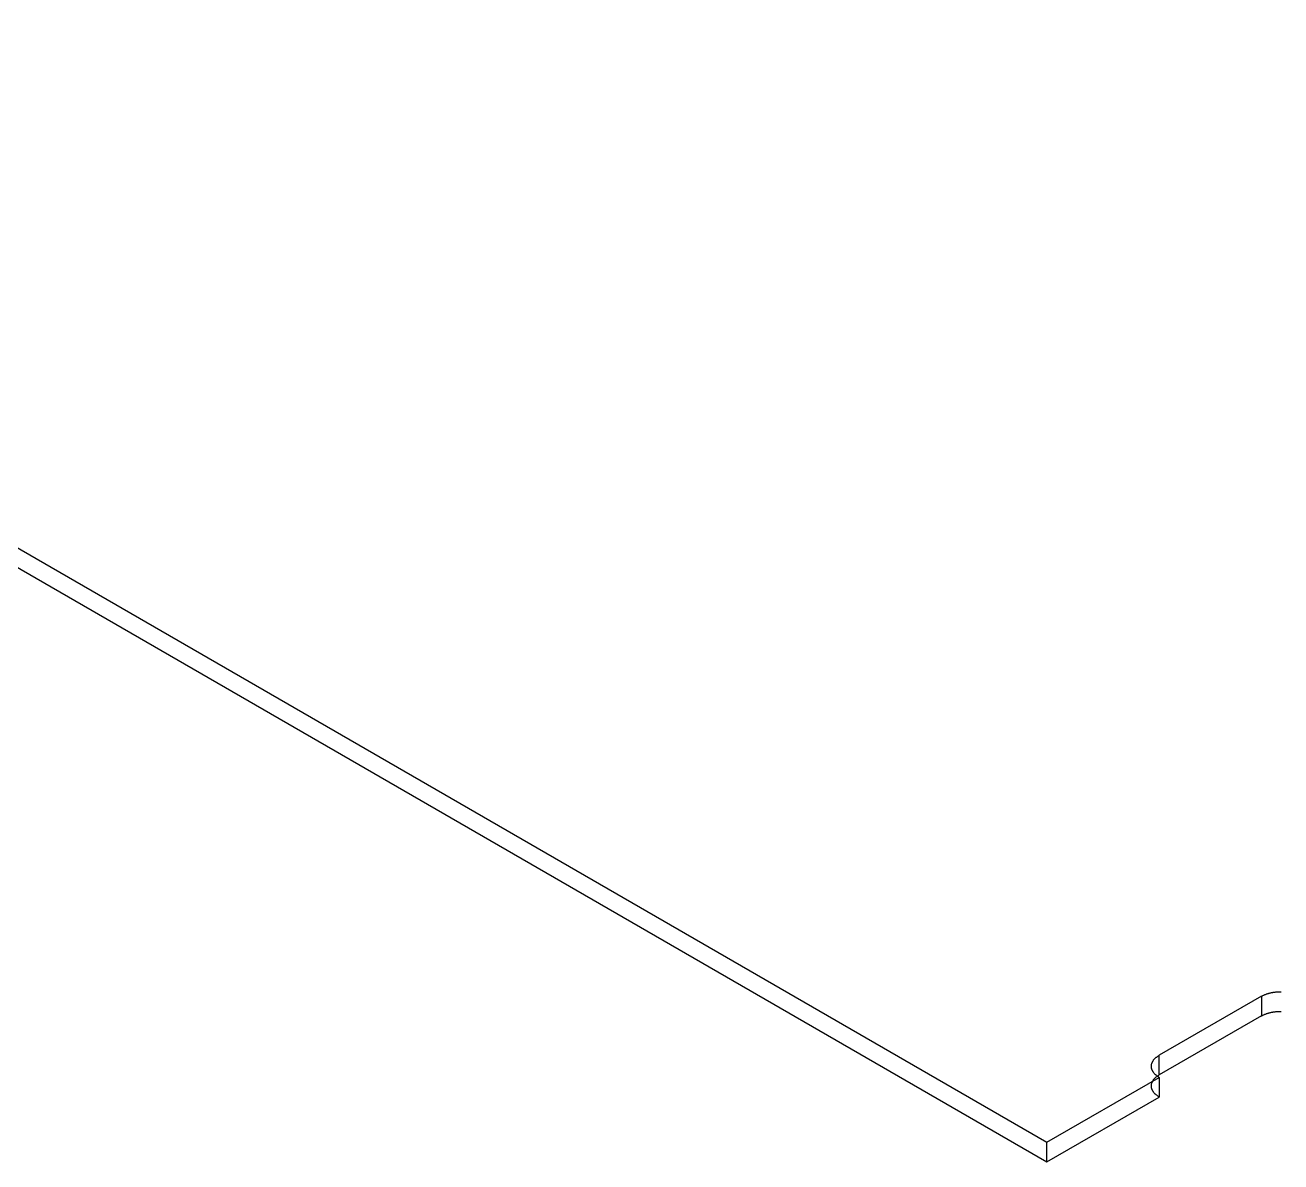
# Model space of a CAD drawing. Header units: inches. Extents: x 4 to 268, y 4 to 172.
# Drawn here: x 84.426 to 88.887, y 17.667 to 21.705 of the extents above; entities that cross this region are included whole.
import ezdxf

# ---------------------------------------------------------------- set-up
doc = ezdxf.new("R2010")
doc.units = ezdxf.units.IN
doc.header["$MEASUREMENT"] = 0

msp = doc.modelspace()

# ---------------------------------------------------------------- linework, layer by layer
at = {"layer": 'OUTLINE'}
for p, q in [((72.2222, 26.8785), (88.0561, 17.7365)), ((72.2222, 26.8086), (88.0561, 17.6667)), ((88.8181, 18.255), (88.4553, 18.0455)), ((88.8181, 18.255), (88.8197, 18.2559)), ((88.8181, 18.255), (88.8181, 18.1851)), ((88.8197, 18.2559), (88.8215, 18.2568)), ((88.8215, 18.2568), (88.8232, 18.2577)), ((88.8232, 18.2577), (88.8251, 18.2586)), ((88.8251, 18.2586), (88.8269, 18.2595)), ((88.8269, 18.2595), (88.8288, 18.2603)), ((88.8288, 18.2603), (88.8307, 18.2611)), ((88.8307, 18.2611), (88.8326, 18.2619)), ((88.8326, 18.2619), (88.8346, 18.2626)), ((88.8346, 18.2626), (88.8366, 18.2633)), ((88.8366, 18.2633), (88.8387, 18.264)), ((88.8387, 18.264), (88.8407, 18.2647)), ((88.8407, 18.2647), (88.8428, 18.2653)), ((88.8428, 18.2653), (88.8449, 18.2659)), ((88.8449, 18.2659), (88.8471, 18.2665)), ((88.8471, 18.2665), (88.8493, 18.267)), ((88.8493, 18.267), (88.8515, 18.2675)), ((88.8515, 18.2675), (88.8537, 18.268)), ((88.8537, 18.268), (88.8559, 18.2684)), ((88.8559, 18.2684), (88.8582, 18.2688)), ((88.8582, 18.2688), (88.8604, 18.2692)), ((88.8604, 18.2692), (88.8627, 18.2696)), ((88.8627, 18.2696), (88.865, 18.2699)), ((88.865, 18.2699), (88.8673, 18.2702)), ((88.8673, 18.2702), (88.8696, 18.2704)), ((88.8696, 18.2704), (88.872, 18.2706)), ((88.872, 18.2706), (88.8743, 18.2708)), ((88.8743, 18.2708), (88.8766, 18.271)), ((88.8766, 18.271), (88.879, 18.2711)), ((88.879, 18.2711), (88.8814, 18.2712)), ((88.8814, 18.2712), (88.8837, 18.2712)), ((88.8837, 18.2712), (88.8861, 18.2712)), ((88.8861, 18.2712), (88.8884, 18.2712)), ((88.8181, 18.1851), (88.4553, 17.9757)), ((88.8181, 18.1851), (88.8197, 18.1861)), ((88.8197, 18.1861), (88.8215, 18.187)), ((88.8215, 18.187), (88.8232, 18.1879)), ((88.8232, 18.1879), (88.8251, 18.1888)), ((88.8251, 18.1888), (88.8269, 18.1896)), ((88.8269, 18.1896), (88.8288, 18.1905)), ((88.8288, 18.1905), (88.8307, 18.1913)), ((88.8307, 18.1913), (88.8326, 18.192)), ((88.8326, 18.192), (88.8346, 18.1928)), ((88.8346, 18.1928), (88.8366, 18.1935)), ((88.8366, 18.1935), (88.8387, 18.1942)), ((88.8387, 18.1942), (88.8407, 18.1948)), ((88.8407, 18.1948), (88.8428, 18.1955)), ((88.8428, 18.1955), (88.8449, 18.1961)), ((88.8449, 18.1961), (88.8471, 18.1966)), ((88.8471, 18.1966), (88.8493, 18.1972)), ((88.8493, 18.1972), (88.8515, 18.1977)), ((88.8515, 18.1977), (88.8537, 18.1982)), ((88.8537, 18.1982), (88.8559, 18.1986)), ((88.8559, 18.1986), (88.8582, 18.199)), ((88.8582, 18.199), (88.8604, 18.1994)), ((88.8604, 18.1994), (88.8627, 18.1997)), ((88.8627, 18.1997), (88.865, 18.2001)), ((88.865, 18.2001), (88.8673, 18.2003)), ((88.8673, 18.2003), (88.8696, 18.2006)), ((88.8696, 18.2006), (88.872, 18.2008)), ((88.872, 18.2008), (88.8743, 18.201)), ((88.8743, 18.201), (88.8766, 18.2011)), ((88.8766, 18.2011), (88.879, 18.2012)), ((88.879, 18.2012), (88.8814, 18.2013)), ((88.8814, 18.2013), (88.8837, 18.2014)), ((88.8837, 18.2014), (88.8861, 18.2014)), ((88.8861, 18.2014), (88.8884, 18.2014)), ((88.4312, 18.0223), (88.4319, 18.0236)), ((88.4319, 18.0236), (88.4327, 18.0249)), ((88.4327, 18.0249), (88.4335, 18.0262)), ((88.4335, 18.0262), (88.4344, 18.0275)), ((88.4344, 18.0275), (88.4353, 18.0287)), ((88.4353, 18.0287), (88.4363, 18.03)), ((88.4363, 18.03), (88.4374, 18.0312)), ((88.4374, 18.0312), (88.4384, 18.0324)), ((88.4384, 18.0324), (88.4396, 18.0336)), ((88.4396, 18.0336), (88.4408, 18.0348)), ((88.4408, 18.0348), (88.442, 18.0359)), ((88.442, 18.0359), (88.4433, 18.0371)), ((88.4433, 18.0371), (88.4446, 18.0382)), ((88.4446, 18.0382), (88.446, 18.0393)), ((88.446, 18.0393), (88.4474, 18.0404)), ((88.4474, 18.0404), (88.4489, 18.0414)), ((88.4489, 18.0414), (88.4504, 18.0425)), ((88.4504, 18.0425), (88.452, 18.0435)), ((88.452, 18.0435), (88.4536, 18.0445)), ((88.4536, 18.0445), (88.4553, 18.0455)), ((88.4553, 17.9757), (88.4553, 18.0455)), ((88.4271, 18.0076), (88.4272, 18.0089)), ((88.4271, 18.0062), (88.4271, 18.0076)), ((88.4271, 18.0048), (88.4271, 18.0062)), ((88.4272, 18.0035), (88.4271, 18.0048)), ((88.4272, 18.0089), (88.4273, 18.0103)), ((88.4273, 18.0021), (88.4272, 18.0035)), ((88.4273, 18.0103), (88.4275, 18.0117)), ((88.4275, 18.0008), (88.4273, 18.0021)), ((88.4275, 18.0117), (88.4278, 18.013)), ((88.4278, 17.9994), (88.4275, 18.0008)), ((88.4278, 18.013), (88.4281, 18.0144)), ((88.4281, 17.9981), (88.4278, 17.9994)), ((88.4281, 18.0144), (88.4285, 18.0157)), ((88.4285, 17.9967), (88.4281, 17.9981)), ((88.4285, 18.0157), (88.4289, 18.017)), ((88.4289, 17.9954), (88.4285, 17.9967)), ((88.4289, 18.017), (88.4294, 18.0184)), ((88.4294, 17.994), (88.4289, 17.9954)), ((88.4294, 18.0184), (88.43, 18.0197)), ((88.43, 17.9927), (88.4294, 17.994)), ((88.43, 18.0197), (88.4306, 18.021)), ((88.4306, 17.9914), (88.43, 17.9927)), ((88.4306, 18.021), (88.4312, 18.0223)), ((88.4312, 17.9901), (88.4306, 17.9914)), ((88.4319, 17.9888), (88.4312, 17.9901)), ((88.4327, 17.9875), (88.4319, 17.9888)), ((88.4335, 17.9862), (88.4327, 17.9875)), ((88.4344, 17.985), (88.4335, 17.9862)), ((88.4353, 17.9837), (88.4344, 17.985)), ((88.4363, 17.9825), (88.4353, 17.9837)), ((88.4374, 17.9812), (88.4363, 17.9825)), ((88.4384, 17.98), (88.4374, 17.9812)), ((88.4396, 17.9788), (88.4384, 17.98)), ((88.0561, 17.7365), (88.4553, 17.9669)), ((88.4271, 17.9378), (88.4272, 17.9391)), ((88.4271, 17.9364), (88.4271, 17.9378)), ((88.4271, 17.935), (88.4271, 17.9364)), ((88.4272, 17.9337), (88.4271, 17.935)), ((88.4272, 17.9391), (88.4273, 17.9405)), ((88.4273, 17.9405), (88.4275, 17.9418)), ((88.4275, 17.9418), (88.4278, 17.9432)), ((88.4278, 17.9432), (88.4281, 17.9445)), ((88.4281, 17.9445), (88.4285, 17.9459)), ((88.4285, 17.9459), (88.4289, 17.9472)), ((88.4289, 17.9472), (88.4294, 17.9486)), ((88.4294, 17.9486), (88.43, 17.9499)), ((88.43, 17.9499), (88.4306, 17.9512)), ((88.4306, 17.9512), (88.4312, 17.9525)), ((88.4312, 17.9525), (88.4319, 17.9538)), ((88.4319, 17.9538), (88.4327, 17.9551)), ((88.4327, 17.9551), (88.4335, 17.9564)), ((88.4335, 17.9564), (88.4344, 17.9576)), ((88.4344, 17.9576), (88.4353, 17.9589)), ((88.4353, 17.9589), (88.4363, 17.9601)), ((88.4363, 17.9601), (88.4374, 17.9614)), ((88.4374, 17.9614), (88.4384, 17.9626)), ((88.4384, 17.9626), (88.4396, 17.9638)), ((88.4408, 17.9777), (88.4396, 17.9788)), ((88.4396, 17.9638), (88.4408, 17.9649)), ((88.442, 17.9765), (88.4408, 17.9777)), ((88.4408, 17.9649), (88.442, 17.9661)), ((88.4433, 17.9754), (88.442, 17.9765)), ((88.442, 17.9661), (88.4433, 17.9672)), ((88.4446, 17.9742), (88.4433, 17.9754)), ((88.4433, 17.9672), (88.4446, 17.9684)), ((88.446, 17.9731), (88.4446, 17.9742)), ((88.4446, 17.9684), (88.446, 17.9695)), ((88.4474, 17.972), (88.446, 17.9731)), ((88.446, 17.9695), (88.4474, 17.9706)), ((88.4489, 17.971), (88.4474, 17.972)), ((88.4474, 17.9706), (88.4489, 17.9716)), ((88.4489, 17.9716), (88.4504, 17.9727)), ((88.4504, 17.9699), (88.4489, 17.971)), ((88.4504, 17.9727), (88.452, 17.9737)), ((88.452, 17.9689), (88.4504, 17.9699)), ((88.452, 17.9737), (88.4536, 17.9747)), ((88.4536, 17.9679), (88.452, 17.9689)), ((88.4536, 17.9747), (88.4553, 17.9757)), ((88.4553, 17.9669), (88.4536, 17.9679)), ((88.4553, 17.9669), (88.4553, 17.8971)), ((88.0561, 17.6667), (88.4553, 17.8971)), ((88.4273, 17.9323), (88.4272, 17.9337)), ((88.4275, 17.9309), (88.4273, 17.9323)), ((88.4278, 17.9296), (88.4275, 17.9309)), ((88.4281, 17.9282), (88.4278, 17.9296)), ((88.4285, 17.9269), (88.4281, 17.9282)), ((88.4289, 17.9256), (88.4285, 17.9269)), ((88.4294, 17.9242), (88.4289, 17.9256)), ((88.43, 17.9229), (88.4294, 17.9242)), ((88.4306, 17.9216), (88.43, 17.9229)), ((88.4312, 17.9203), (88.4306, 17.9216)), ((88.4319, 17.919), (88.4312, 17.9203)), ((88.4327, 17.9177), (88.4319, 17.919)), ((88.4335, 17.9164), (88.4327, 17.9177)), ((88.4344, 17.9151), (88.4335, 17.9164)), ((88.4353, 17.9139), (88.4344, 17.9151)), ((88.4363, 17.9126), (88.4353, 17.9139)), ((88.4374, 17.9114), (88.4363, 17.9126)), ((88.4384, 17.9102), (88.4374, 17.9114)), ((88.4396, 17.909), (88.4384, 17.9102)), ((88.4408, 17.9078), (88.4396, 17.909)), ((88.442, 17.9067), (88.4408, 17.9078)), ((88.4433, 17.9055), (88.442, 17.9067)), ((88.4446, 17.9044), (88.4433, 17.9055)), ((88.446, 17.9033), (88.4446, 17.9044)), ((88.4474, 17.9022), (88.446, 17.9033)), ((88.4489, 17.9012), (88.4474, 17.9022)), ((88.4504, 17.9001), (88.4489, 17.9012)), ((88.452, 17.8991), (88.4504, 17.9001)), ((88.4536, 17.8981), (88.452, 17.8991)), ((88.4553, 17.8971), (88.4536, 17.8981)), ((88.0561, 17.6667), (88.0561, 17.7365))]:
    msp.add_line(p, q, dxfattribs=at)

doc.saveas('drawing.dxf')
